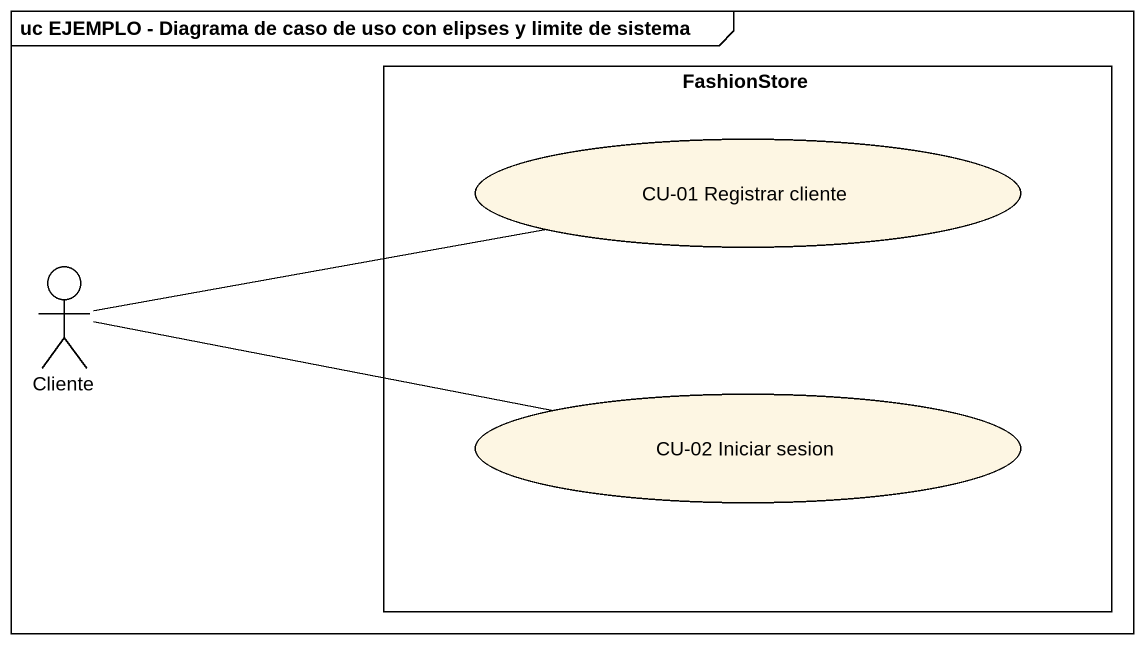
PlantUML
@startuml
mainframe uc EJEMPLO - Diagrama de caso de uso con elipses y limite de sistema
rectangle FashionStore {
  usecase "CU-01 Registrar cliente" as CU_01_Registrar_cliente
  usecase "CU-02 Iniciar sesion" as CU_02_Iniciar_sesion
}
actor Cliente
Cliente -right- CU_01_Registrar_cliente
Cliente -right- CU_02_Iniciar_sesion
@enduml
